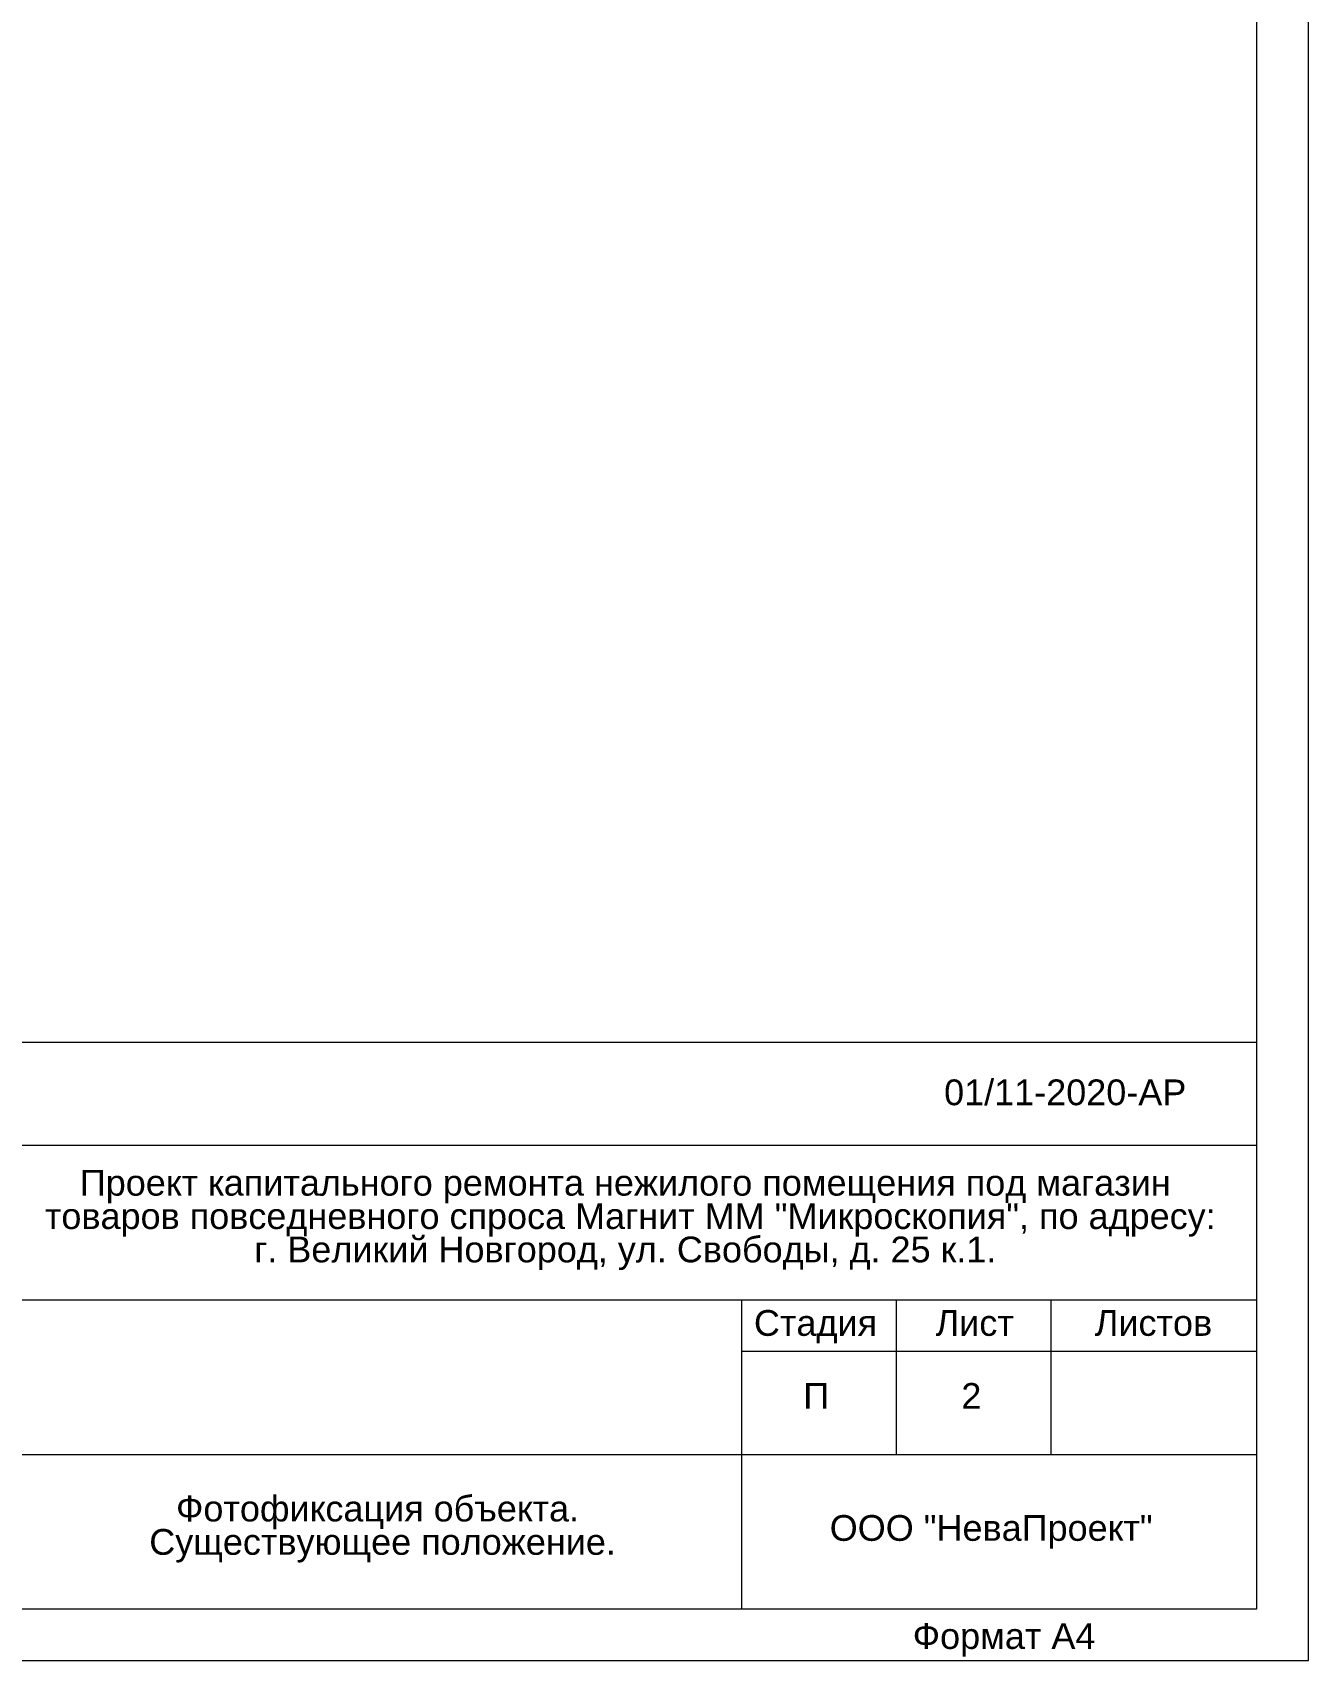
# Model space of a CAD drawing. Header units: metres. Extents: x -163 to 308, y -116 to 9.
# Drawn here: x -19.79 to -7.42, y -24.76 to -8.96 of the extents above; entities that cross this region are included whole.
import ezdxf
from ezdxf.enums import TextEntityAlignment as Align

# ---------------------------------------------------------------- set-up
doc = ezdxf.new("R2010")
doc.units = ezdxf.units.M
doc.header["$MEASUREMENT"] = 0
doc.layers.add('Level 50', color=7, linetype='Continuous', lineweight=0)
doc.layers.add('Level 63', color=7, linetype='Continuous', lineweight=0)
doc.styles.add('GOST 2.304', font='cs_gost2304.shx')
doc.styles.add('Style-Arial', font='arial.ttf')

# ---------------------------------------------------------------- blocks, each defined once
blk = doc.blocks.new('*U281')
at = {"layer": 'Level 50', "color": 7, "linetype": 'Continuous', "lineweight": 0}
for p, q in [((10.511, -14.845), (10.511, 14.855)), ((-10.489, -14.845), (10.511, -14.845))]:
    blk.add_line(p, q, dxfattribs=at)
at = {"layer": 'Level 50', "color": 7, "linetype": 'Continuous', "lineweight": 13}
blk.add_line((10.011, -14.345), (10.011, 14.355), dxfattribs=at)
at = {"layer": 'Level 63', "color": 7, "linetype": 'Continuous', "lineweight": 13}
for p, q in [((-8.489, -8.845), (10.011, -8.845)), ((-1.989, -9.845), (10.011, -9.845)), ((-1.989, -11.345), (10.011, -11.345)), ((5.011, -11.845), (10.011, -11.845)), ((-1.989, -12.845), (10.011, -12.845)), ((-8.489, -14.345), (10.011, -14.345))]:
    blk.add_line(p, q, dxfattribs=at)
at = {"layer": 'Level 63', "color": 7, "linetype": 'Continuous', "lineweight": 13, "flags": 128}
for points in [[(5.011, -11.345), (5.011, -14.345)], [(6.511, -11.345), (6.511, -12.845)], [(8.011, -11.345), (8.011, -12.845)]]:
    blk.add_lwpolyline(points, dxfattribs=at)
at = {"color": 7, "linetype": 'Continuous', "lineweight": 0, "insert": (7.559, -14.646), "char_height": 0.25, "attachment_point": 5, "line_spacing_factor": 1.214483, "style": 'Style-Arial'}
blk.add_mtext('Формат А4', dxfattribs=at)
at = {"layer": 'Level 63', "color": 7, "linetype": 'Continuous', "lineweight": 0, "style": 'Style-Arial'}
for s, p in [('Стадия', (5.73, -11.57)), ('Лист', (7.274, -11.57)), ('Листов', (9.008, -11.57))]:
    blk.add_text(s, height=0.25, dxfattribs=at).set_placement(p, align=Align.MIDDLE_CENTER)
at = {"layer": 'Level 63', "color": 7, "linetype": 'Continuous', "lineweight": 0, "insert": (7.434, -13.597), "char_height": 0.25, "attachment_point": 5, "line_spacing_factor": 0.6, "style": 'GOST 2.304'}
blk.add_mtext('\\fArial|b0|i0|c204204|p39;ООО "НеваПроект"', dxfattribs=at)
blk = doc.blocks.new('формат А4')
at = {"layer": 'Level 50', "color": 7, "linetype": 'Continuous', "lineweight": 0}
blk.add_blockref('*U281', (10.489, -14.855), dxfattribs=at)

msp = doc.modelspace()

# ---------------------------------------------------------------- block references
at = {"layer": 'Level 50', "color": 7, "linetype": 'Continuous', "lineweight": 0}
msp.add_blockref('формат А4', (-28.41742394, 4.94013829), dxfattribs=at)

# ---------------------------------------------------------------- texts
at = {"color": 7, "linetype": 'Continuous', "lineweight": 13, "style": 'Style-Arial'}
msp.add_text('01/11-2020-АР', height=0.25, dxfattribs=at).set_placement((-9.77630791, -19.12194496), align=Align.TOP_CENTER)
at = {"color": 7, "linetype": 'Continuous', "lineweight": 13, "char_height": 0.25, "line_spacing_factor": 0.776524, "style": 'Style-Arial'}
for s, insert, attachment_point in [('Проект капитального ремонта нежилого помещения под магазин\\P товаров повседневного спроса Магнит ММ "Микроскопия", по адресу: \\Pг. Великий Новгород, ул. Свободы, д. 25 к.1.', (-14.04329538, -19.99944327), 2), ('Фотофиксация объекта.\\P Существующее положение.', (-16.44592094, -23.48551692), 5)]:
    msp.add_mtext(s, dxfattribs=dict(at, insert=insert, attachment_point=attachment_point))
at = {"color": 7, "linetype": 'Continuous', "lineweight": 0, "char_height": 0.25, "attachment_point": 5, "line_spacing_factor": 0.72, "style": 'GOST 2.304'}
for s, insert in [('\\fArial|b0|i0|c204204|p39;П', (-12.1918179, -22.1931486)), ('\\fArial|b0|i0|c204204|p39;2', (-10.68651894, -22.1931486))]:
    msp.add_mtext(s, dxfattribs=dict(at, insert=insert))

doc.saveas('drawing.dxf')
